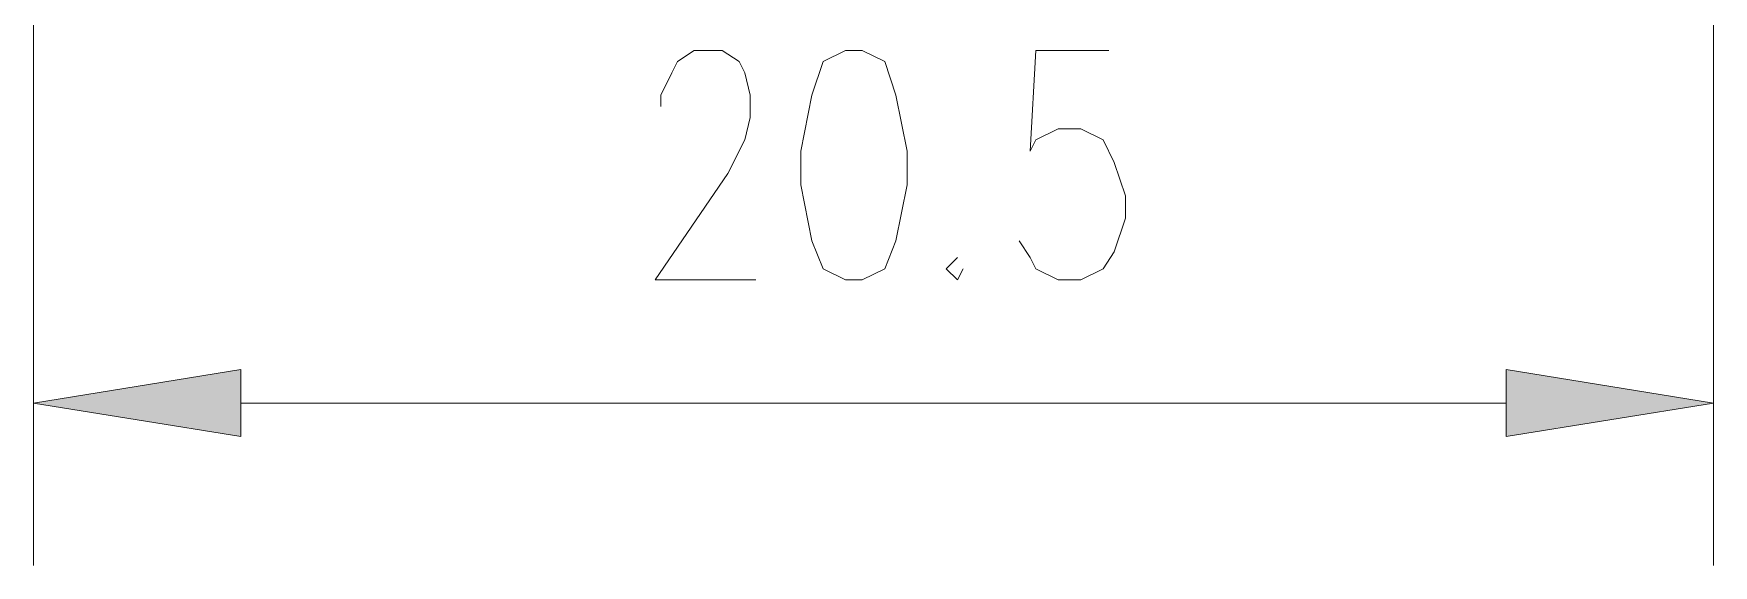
# Model space of a CAD drawing. Header units: millimetres. Extents: x 0 to 275, y 0 to 194.
# Drawn here: x 111.89 to 130.94, y 44.3 to 50.33 of the extents above; entities that cross this region are included whole.
import ezdxf

# ---------------------------------------------------------------- set-up
doc = ezdxf.new("R2010")
doc.units = ezdxf.units.MM

msp = doc.modelspace()

# ---------------------------------------------------------------- hatches: boundary and pattern name
h = msp.add_hatch(color=0)
h.dxf.hatch_style = 2
h.paths.add_polyline_path([(114.2365, 46.524333), (114.2365, 45.762333), (111.887, 46.143333)])
h = msp.add_hatch(color=0)
h.dxf.hatch_style = 2
h.paths.add_polyline_path([(128.5875, 46.524333), (128.5875, 45.762333), (130.937, 46.143333)])

# ---------------------------------------------------------------- linework, layer by layer
at = {"color": 0, "lineweight": 0}
for points in [[(130.937, 64.431333), (130.937, 44.301833)], [(111.887, 62.970833), (111.887, 44.301833)], [(118.999, 49.508833), (118.999, 49.635833), (119.126, 49.889833), (119.1895, 50.016833), (119.38, 50.143833), (119.6975, 50.143833), (119.888, 50.016833), (119.9515, 49.889833), (120.015, 49.635833), (120.015, 49.381833), (119.9515, 49.127833), (119.761, 48.746833), (118.9355, 47.540333), (120.0785, 47.540333)], [(124.079, 50.143833), (123.2535, 50.143833), (123.19, 49.000833), (123.2535, 49.127833), (123.5075, 49.254833), (123.7615, 49.254833), (124.0155, 49.127833), (124.1425, 48.873833), (124.2695, 48.492833), (124.2695, 48.238833), (124.1425, 47.857833), (124.0155, 47.667333), (123.7615, 47.540333), (123.5075, 47.540333), (123.2535, 47.667333), (123.19, 47.794333), (123.063, 47.984833)], [(122.3645, 47.794333), (122.2375, 47.667333), (122.3645, 47.540333), (122.428, 47.667333)], [(128.5875, 46.143333), (114.2365, 46.143333)]]:
    msp.add_lwpolyline(points, dxfattribs=at)
for points in [[(121.0945, 50.143833), (120.8405, 50.016833), (120.7135, 49.635833), (120.5865, 49.000833), (120.5865, 48.619833), (120.7135, 47.984833), (120.8405, 47.667333), (121.0945, 47.540333), (121.285, 47.540333), (121.539, 47.667333), (121.666, 47.984833), (121.793, 48.619833), (121.793, 49.000833), (121.666, 49.635833), (121.539, 50.016833), (121.285, 50.143833)], [(114.2365, 46.524333), (114.2365, 45.762333), (111.887, 46.143333)], [(128.5875, 46.524333), (128.5875, 45.762333), (130.937, 46.143333)]]:
    msp.add_lwpolyline(points, close=True, dxfattribs=at)

doc.saveas('drawing.dxf')
